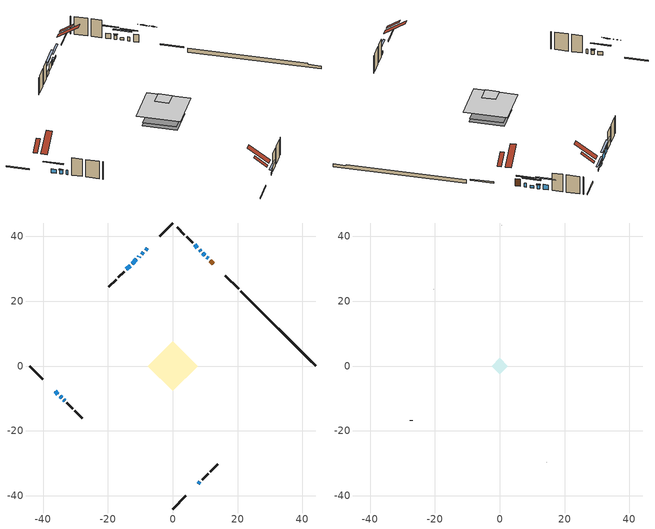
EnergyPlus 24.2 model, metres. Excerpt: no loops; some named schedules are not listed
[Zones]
conditioned space
 floor adiabatic (Floor2 construction): -5.78,0 0,5.78 5.78,0 0,-5.78 z1.07
 floor adiabatic (AdiabaticFloorConstruction): -7.66,0 0,7.66 7.66,0 0,-7.66 z3.51
 floor foundation (Slab1 construction): -5.79,0.34 -0.34,5.79 5.79,-0.34 0.34,-5.79 z0
 wall outside (RimJoist1 construction): 0,-44.17 4.07,-40.1 / -44.17,0 -40.1,-4.07 / 0,44.17 -4.07,40.1 / 20.36,23.8 16.29,27.88 z1.07:1.37
 wall outside (AdiabaticWallConstruction 1): 12.53,31.64 11.61,32.55 z1.07:3.1
 wall outside (AdiabaticWallConstruction): 10.96,33.21 10.56,33.61 / 8.68,35.49 8.28,35.89 / -34.81,-9.35 -34.35,-9.82 z1.07:2.14; 7.83,-36.33 8.41,-35.76 / 9.91,34.26 9.33,34.84 z1.07:1.73; -36.33,-7.83 -35.47,-8.7 z1.07:2.09; -7.83,36.33 -8.41,35.76 / -9.07,35.1 -9.64,34.52 z1.07:1.58; -10.3,33.87 -10.58,33.59 / -33.69,-10.48 -33.41,-10.76 z1.07:2.29; 7.62,36.54 6.76,37.41 z1.07:2.44; -11.23,32.94 -12.53,31.64 z1.07:2.77; -13.18,30.99 -14.33,29.84 z1.07:2.24
 wall outside (Wall1 construction): 9.07,-35.1 10.89,-33.28 / -32.76,-11.41 -30.94,-13.23 / -14.99,29.18 -16.81,27.36 / 6.1,38.06 4.28,39.88 z1.07:5.95
 wall outside (Wall2 construction): 11.54,-32.62 13.83,-30.34 / -30.28,-13.89 -28,-16.17 / -17.47,26.7 -19.75,24.42 / 3.63,40.54 1.34,42.82 z1.07:5.95
 wall foundation (FoundationWall1 construction): 21.02,23.15,0 21.02,23.15,1.07 41.85,2.31,1.07 41.85,2.31,0.78 44.17,0,0.78 44.17,0,0
 window (WindowConstruction): 10.96,33.21 10.56,33.6 z1.07:2.14
 window (WindowConstruction 7): 7.84,-36.33 8.41,-35.76 z1.07:1.73
 window (WindowConstruction 8): -36.33,-7.84 -35.47,-8.7 z1.07:2.08
 window (WindowConstruction 11): -7.84,36.33 -8.41,35.76 z1.07:1.58
 window (WindowConstruction 12): 9.91,34.26 9.33,34.84 z1.07:1.73
 window (WindowConstruction 1): 8.67,35.49 8.28,35.89 z1.07:2.14
 window (WindowConstruction 2): -9.07,35.1 -9.64,34.52 z1.07:1.58
 window (WindowConstruction 3): -34.81,-9.35 -34.35,-9.82 z1.07:2.14
 window (WindowConstruction 9): -10.3,33.87 -10.58,33.59 z1.07:2.29
 window (WindowConstruction 10): -33.69,-10.48 -33.41,-10.75 z1.07:2.29
 window (WindowConstruction 4): 7.62,36.54 6.76,37.41 z1.07:2.44
 window (WindowConstruction 5): -11.23,32.94 -12.53,31.64 z1.07:2.77
 window (WindowConstruction 6): -13.18,30.99 -14.33,29.84 z1.07:2.24
 door (Door): 12.53,31.64 11.62,32.55 z1.07:3.1
 ceiling adiabatic (AdiabaticFloorConstruction): 0,-7.66 7.66,0 0,7.66 -7.66,0 z3.51
 roof outside (Roof2 construction): 7.18,-36.99,5.95 3.5,-33.31,9.42 2.39,-34.42,9.42 6.07,-38.1,5.95; -36.99,-7.18,5.95 -33.31,-3.5,9.42 -34.42,-2.39,9.42 -38.1,-6.07,5.95; -7.18,36.99,5.95 -3.5,33.31,9.42 -2.39,34.42,9.42 -6.07,38.1,5.95; 13.18,30.98,5.95 9.51,27.3,9.42 10.61,26.2,9.42 14.29,29.88,5.95
attic - vented
 floor to conditioned space (Floor1 construction Reversed): -2.5,0 0,2.5 2.5,0 0,-2.5 z5.95
 wall outside (Wall3 construction): 14.48,-29.68 14.51,-29.65 / -27.34,-16.83 -27.31,-16.86 / -20.41,23.76 -20.44,23.73 / 0.69,43.48 0.66,43.51 z1.07:5.95
 roof outside (Roof1 construction): 5.42,-38.75,5.95 3.13,-36.47,8.1 2.45,-37.15,8.1 4.73,-39.44,5.95; -38.75,-5.42,5.95 -36.47,-3.13,8.1 -37.15,-2.45,8.1 -39.44,-4.73,5.95; -5.42,38.75,5.95 -3.13,36.47,8.1 -2.45,37.15,8.1 -4.73,39.44,5.95; 14.95,29.22,5.95 12.66,26.94,8.1 13.35,26.25,8.1 15.63,28.53,5.95
shading: 9.21,34.96 12.31,31.86 12.6,32.15 9.5,35.25 z4.05; 9.76,-34.41 6.48,-37.68 6.78,-37.98 10.05,-34.7 z3.64; -34.12,-10.05 -37.68,-6.48 -37.98,-6.78 -34.41,-10.34 z4; -9.76,34.41 -6.48,37.68 -6.78,37.98 -10.05,34.7 z3.49; 7.98,36.19 11.26,32.91 11.55,33.2 8.27,36.48 z3.64; 8.14,36.03 8.82,35.35 9.11,35.64 8.43,36.32 z2.34; -9.79,34.38 -8.93,35.24 -9.22,35.53 -10.08,34.67 z1.78; -34.2,-9.96 -34.96,-9.21 -35.25,-9.5 -34.5,-10.26 z2.34; 5.41,38.76 8.97,35.19 9.27,35.48 5.7,39.05 z4.35; -13.88,30.29 -9.88,34.29 -10.17,34.58 -14.17,30.58 z4.68; -15.68,28.49 -11.83,32.34 -12.12,32.63 -15.97,28.78 z4.15
[Building]
Building 1: Terrain=Suburbs
[Site:Location]
Quebec Intl AP_QC: Latitude {deg}=46.8; Longitude {deg}=-71.38; Time Zone {hr}=-5; Elevation {m}=74; Keep Site Location Information=Yes
[Site:GroundTemperature:Shallow]
0.0108218, -2.24938, -2.43038, -1.3578, 2.94801, 7.23376, 10.9493, 13.303, 13.5029, 11.5886, 7.96783, 3.81355
[Site:WaterMainsTemperature]
Calculation Method=Schedule; Temperature Schedule=mains temperature schedule
[Material] Roughness=Rough; Thermal Absorptance=0.9
Name | Thickness {m} | Conductivity {W/m-K} | Density {kg/m3} | Specific Heat {J/kg-K} | Solar Absorptance | Visible Absorptance
asphalt or fiberglass shingles | 0.00635 | 0.162714 | 1121.4 | 1465.45 | 0.4 | 0.4
ceiling loosefill ins | 0.0846667 | 0.0480833 | 16.02 | 1046.75 | 0.7 | 0.7
ceiling stud and cavity | 0.1397 | 0.0914023 | 65.682 | 1177.47 | 0.7 | 0.7
concrete 4.0 in. | 0.1016 | 1.803125 | 2242.8 | 837.4 | 0.7 | 0.7
concrete 8.0 in. | 0.2032 | 1.803125 | 2242.8 | 837.4 | 0.7 | 0.7
door material | 0.04445 | 0.053851 | 512.64 | 1214.23 | 0.7 | 0.7
exterior vertical ins | 0.111146 | 0.029427 | 32.04 | 1214.23 | 0.7 | 0.7
floor covering | 0.0127 | 0.0433444 | 54.468 | 1339.84 | 0.6 | 0.6
floor rigid ins; roof rigid ins | 0.051816 | 0.029427 | 32.04 | 1214.23 | 0.7 | 0.7
floor rigid ins 1; wall rigid ins | 0.512978 | 0.029427 | 32.04 | 1214.23 | 0.7 | 0.7
floor stud and cavity | 0.1397 | 0.529281 | 92.3553 | 1139.71 | 0.7 | 0.7
floor stud and cavity 1 | 0.1397 | 1.75129 | 37.0049 | 1207.88 | 0.7 | 0.7
furniture material conditioned space 1 | 0.1524 | 0.115458 | 640.8 | 1214.23 | 0.6 | 0.6
gypsum board | 0.0127 | 0.160291 | 801 | 837.4 | 0.6 | 0.6
gypsum board 1 | 0.0127 | 0.160291 | 801 | 837.4 | 0.7 | 0.7
osb sheathing 0.5 in. | 0.0127 | 0.115458 | 512.64 | 1214.23 | 0.7 | 0.7
osb sheathing 0.75 in. | 0.01905 | 0.115458 | 512.64 | 1214.23 | 0.7 | 0.7
osb sheathing 2.0 in. | 0.0508 | 0.115458 | 512.64 | 1214.23 | 0.7 | 0.7
rim joist stud and cavity | 0.0508 | 0.028296 | 125.044 | 1163.47 | 0.6 | 0.6
roof stud and cavity | 0.2032 | 2.67553 | 78.34581 | 1123.46 | 0.7 | 0.7
slab rigid ins | 0.0179273 | 0.029427 | 32.04 | 1214.23 | 0.7 | 0.7
wall stud and cavity | 0.1397 | 0.0834262 | 139.0536 | 1170.24 | 0.7 | 0.7
wall stud and cavity 1 | 0.1397 | 0.0815399 | 139.0536 | 1170.24 | 0.7 | 0.7
wall stud and cavity 2 | 0.0889 | 6.9971 | 50.32683 | 1063.81 | 0.6 | 0.6
wall stud and cavity 3 | 0.0889 | 0.380278 | 52.3479 | 1209.89 | 0.7 | 0.7
wall stud and cavity 4 | 0.0889 | 0.391764 | 83.0341 | 1211.67 | 0.7 | 0.7
wood siding | 0.0254 | 0.102417 | 544.68 | 1172.36 | 0.4 | 0.4
wood siding 1 | 0.00254 | 0.102417 | 544.68 | 1172.36 | 0.4 | 0.4
wood siding 2; wood siding 3; wood siding 4 | 0.0254 | 0.102417 | 544.68 | 1172.36 | 0.7 | 0.7
[WindowMaterial:SimpleGlazingSystem]
Name | U-Factor {W/m2-K} | Solar Heat Gain Coefficient
WindowMaterial | 2.99912 | 0.51
WindowMaterial 1 | 2.76008 | 0.47
WindowMaterial 2 | 2.77314 | 0.53
WindowMaterial 3 | 2.92871 | 0.61
WindowMaterial 4 | 2.79414 | 0.65
WindowMaterial 5 | 2.78847 | 0.62
WindowMaterial 6 | 2.76746 | 0.5
WindowMaterial 7 | 2.78279 | 0.59
WindowMaterial 8 | 2.992306 | 0.59
WindowMaterial 9 | 2.99458 | 0.51
[Construction]
AdiabaticFloorConstruction: floor stud and cavity 1, floor rigid ins 1, osb sheathing 0.75 in., floor covering
AdiabaticWallConstruction: wood siding 3, wall rigid ins, wall stud and cavity 3, gypsum board
AdiabaticWallConstruction 1: wood siding 4, wall rigid ins, wall stud and cavity 3, gypsum board
Door: door material
Floor1 construction Reversed: gypsum board, ceiling stud and cavity, ceiling loosefill ins
Floor2 construction: floor stud and cavity, floor rigid ins, osb sheathing 0.75 in., floor covering
FoundationWall1 construction: concrete 8.0 in., gypsum board 1
furniture construction conditioned space 1: furniture material conditioned space 1
PartitionWallConstruction: gypsum board, wall stud and cavity 4, gypsum board
RimJoist1 construction: wood siding 2, osb sheathing 2.0 in., rim joist stud and cavity
Roof1 construction: asphalt or fiberglass shingles
Roof2 construction: asphalt or fiberglass shingles, roof rigid ins, osb sheathing 0.75 in., roof stud and cavity, gypsum board
Slab1 construction: slab rigid ins, concrete 4.0 in.
Wall1 construction: wood siding, osb sheathing 0.5 in., wall stud and cavity, gypsum board
Wall2 construction: wood siding, osb sheathing 0.5 in., wall stud and cavity 1, gypsum board
Wall3 construction: wood siding 1, wall stud and cavity 2
WindowConstruction; WindowConstruction 1: WindowMaterial
WindowConstruction 10; WindowConstruction 9: WindowMaterial 8
WindowConstruction 11; WindowConstruction 2: WindowMaterial 1
WindowConstruction 12: WindowMaterial 9
WindowConstruction 3: WindowMaterial 2
WindowConstruction 4: WindowMaterial 3
WindowConstruction 5: WindowMaterial 4
WindowConstruction 6: WindowMaterial 5
WindowConstruction 7: WindowMaterial 6
WindowConstruction 8: WindowMaterial 7
[Zone] Multiplier=1; Part of Total Floor Area=Yes
Name | Volume {m3}
attic - vented | 4.10538
conditioned space | 340
[Space]
Name | Zone | Volume {m3}
attic - vented 1 | attic - vented | 4.10538
conditioned space 1 | conditioned space | 340
[ZoneInfiltration:EffectiveLeakageArea]
infil attic - vented 1: Zone or Space=attic - vented 1; Schedule=Always On Discrete; Effective Air Leakage Area {cm2}=463.015; Stack Coefficient=0.00048887; Wind Coefficient=1.49388e-05
[ZoneMixing]
whole house fan mix: Zone or Space=attic - vented; Schedule=Always On Continuous; Design Flow Rate Calculation Method=Flow/Zone; Design Flow Rate {m3/s}=0; Source Zone or Space=conditioned space
[SurfaceProperty:ExposedFoundationPerimeter]
Slab1: Exposed Perimeter Calculation Method=TotalExposedPerimeter; Total Exposed Perimeter {m}=32.736
[InternalMass] Zone or ZoneList=conditioned space; Space or SpaceList=conditioned space 1
Name | Construction | Surface Area {m2}
furniture mass conditioned space 1 | furniture construction conditioned space 1 | 100.38
partition wall mass | PartitionWallConstruction | 184.2
[Lights]
interior lighting: Zone or ZoneList or Space or SpaceList=conditioned space 1; Schedule=interior lighting schedule; Design Level Calculation Method=LightingLevel; Lighting Level {W}=343.2; Return Air Fraction=0; Fraction Radiant=0.6; Fraction Visible=0.2; Fraction Replaceable=1
[People]
occupants: Zone or ZoneList or Space or SpaceList=conditioned space 1; Number of People Schedule=occupants schedule; Number of People Calculation Method=People; Number of People=3; Fraction Radiant=0.314171; Sensible Heat Fraction=0.56303; Activity Level Schedule=occupants activity schedule; Carbon Dioxide Generation Rate {m3/s-W}=0; Enable ASHRAE 55 Comfort Warnings=No; Mean Radiant Temperature Calculation Type=EnclosureAveraged
[ElectricEquipment] Zone or ZoneList or Space or SpaceList=conditioned space 1; Design Level Calculation Method=EquipmentLevel
Name | Schedule | Design Level {W} | Fraction Latent | Fraction Radiant | Fraction Lost
clothes dryer | clothes dryer schedule | 140.772 | 0.015 | 0.081 | 0.85
clothes washer | clothes washer schedule | 32.1985 | 0.03 | 0.162 | 0.7
cooking range | cooking range schedule | 215.147 | 0.08 | 0.432 | 0.2
dishwasher | dishwasher schedule | 66.8632 | 0.3 | 0.18 | 0.4
fridge | fridge schedule | 72.9452 | 0 | 0.6 | 0
mech vent bath fan 0 | mech vent bath fan 0 schedule | 50.2 | 0 | 0 | 1
mech vent house fan | mech vent house fan schedule | 0 | 0 | 0 | 1
mech vent house fan cfis | mech vent house fan cfis schedule | 0 | 0 | 0 | 0
mech vent range fan 0 | mech vent range fan 0 schedule | 57 | 0 | 0 | 1
misc plug loads | misc plug loads schedule | 494.7 | 0.045 | 0.513 | 0.1
whole house fan | Always On Discrete | 0 | 0 | 0 | 1
[OtherEquipment] Zone or ZoneList or Space or SpaceList=conditioned space 1; Design Level Calculation Method=EquipmentLevel
Name | Fuel Type | Schedule | Design Level {W} | Fraction Latent | Fraction Radiant | Fraction Lost
clothes dryer 1 | Electricity | clothes dryer schedule | 0 | 0.015 | 0.081 | 0.85
cooking range 1 | Electricity | cooking range schedule | 0 | 0.08 | 0.432 | 0.2
general water use latent | None | general water use schedule | 62.594 | 1 | 0 | 0
general water use sensible | None | general water use schedule | -61.6891 | 0 | 0.6 | 0
mech vent house fan latent load | None | Always On Discrete | 0 | 1 | 0 | 0
mech vent house fan sensible load | None | Always On Discrete | 0 | 0 | 0 | 0
water heater energy adjustment1 | Electricity | Always On Discrete | 0.01 | 0 | 0 | 1
[ZoneInfiltration:DesignFlowRate] Zone or ZoneList or Space or SpaceList=conditioned space 1; Schedule=Always On Discrete; Design Flow Rate Calculation Method=Flow/Zone; Design Flow Rate {m3/s}=0
infil flow; natural vent flow; whole house fan flow
[ZoneControl:Thermostat]
conditioned space Thermostat: Zone or ZoneList=conditioned space; Control Type Schedule=conditioned space Thermostat Schedule; Control 1=conditioned space temperature setpoint; Temperature Difference Between Cutout And Setpoint {deltaC}=0
[ThermostatSetpoint:DualSetpoint]
conditioned space temperature setpoint: Heating Setpoint Temperature Schedule=heating setpoint; Cooling Setpoint Temperature Schedule=cooling setpoint
[Zone equipment]
conditioned space: electric baseboard
[Foundation:Kiva]
Foundation Kiva 1: Initial Indoor Air Temperature {C}=18; Wall Height Above Grade {m}=1.07; Wall Depth Below Slab {m}=0.2032; Custom Block Material Name 1=exterior vertical ins; Custom Block Depth 1 {m}=1.07; Custom Block X Position 1 {m}=0.2159; Custom Block Z Position 1 {m}=0
[Foundation:Kiva:Settings]
Soil Conductivity {W/m-K}=0.849921; Soil Density {kg/m3}=1842.3; Soil Specific Heat {J/kg-K}=418.7; Ground Solar Absorptivity=0.9; Ground Thermal Absorptivity=0.9; Ground Surface Roughness {m}=0.03; Far-Field Width {m}=40; Deep-Ground Boundary Condition=ZeroFlux; Deep-Ground Depth {m}=40; Minimum Cell Dimension {m}=0.2; Maximum Cell Growth Coefficient=3; Simulation Timestep=Timestep
[Exterior:Lights]
exterior lighting: Schedule=exterior lighting schedule; Design Level {W}=75.6
[EnergyManagementSystem:Sensor] Output:Variable or Output:Meter Index Key=conditioned space
Name | Output:Variable or Output:Meter
conditioned_space_clg_unmet_s | Zone Cooling Setpoint Not Met Time
conditioned_space_htg_unmet_s | Zone Heating Setpoint Not Met Time
fridge_tin_s; tin_s; tin_s_1 | Zone Mean Air Temperature
tout_s | Zone Outdoor Air Drybulb Temperature
win_s | Zone Air Humidity Ratio
[Schedule:Constant]
Name | Hourly Value
Always On Continuous; mech vent house fan schedule; mech vent house fan cfis schedule; Always On Discrete | 1
occupants activity schedule | 117.228
fridge schedule | 0
[Schedule:Week:Daily]
interior lighting schedule Week Rule - Jan1-Jan27: interior lighting schedule day, interior lighting schedule day, interior lighting schedule day, interior lighting schedule day, interior lighting schedule day, interior lighting schedule day, interior lighting schedule day, interior lighting schedule default day, interior lighting schedule default day, interior lighting schedule default day, interior lighting schedule default day, interior lighting schedule default day
interior lighting schedule Week Rule - Jan28-Feb3: interior lighting schedule day, interior lighting schedule day, interior lighting schedule day, interior lighting schedule day, interior lighting schedule day 1, interior lighting schedule day 1, interior lighting schedule day 1, interior lighting schedule default day, interior lighting schedule default day, interior lighting schedule default day, interior lighting schedule default day, interior lighting schedule default day
interior lighting schedule Week Rule - Feb4-Feb24: interior lighting schedule day 1, interior lighting schedule day 1, interior lighting schedule day 1, interior lighting schedule day 1, interior lighting schedule day 1, interior lighting schedule day 1, interior lighting schedule day 1, interior lighting schedule default day, interior lighting schedule default day, interior lighting schedule default day, interior lighting schedule default day, interior lighting schedule default day
interior lighting schedule Week Rule - Feb25-Mar3: interior lighting schedule day 1, interior lighting schedule day 1, interior lighting schedule day 1, interior lighting schedule day 1, interior lighting schedule day 2, interior lighting schedule day 2, interior lighting schedule day 2, interior lighting schedule default day, interior lighting schedule default day, interior lighting schedule default day, interior lighting schedule default day, interior lighting schedule default day
interior lighting schedule Week Rule - Mar4-Mar31: interior lighting schedule day 2, interior lighting schedule day 2, interior lighting schedule day 2, interior lighting schedule day 2, interior lighting schedule day 2, interior lighting schedule day 2, interior lighting schedule day 2, interior lighting schedule default day, interior lighting schedule default day, interior lighting schedule default day, interior lighting schedule default day, interior lighting schedule default day
interior lighting schedule Week Rule - Apr1-Apr28: interior lighting schedule day 3, interior lighting schedule day 3, interior lighting schedule day 3, interior lighting schedule day 3, interior lighting schedule day 3, interior lighting schedule day 3, interior lighting schedule day 3, interior lighting schedule default day, interior lighting schedule default day, interior lighting schedule default day, interior lighting schedule default day, interior lighting schedule default day
interior lighting schedule Week Rule - Apr29-May5: interior lighting schedule day 3, interior lighting schedule day 3, interior lighting schedule day 4, interior lighting schedule day 4, interior lighting schedule day 4, interior lighting schedule day 4, interior lighting schedule day 4, interior lighting schedule default day, interior lighting schedule default day, interior lighting schedule default day, interior lighting schedule default day, interior lighting schedule default day
interior lighting schedule Week Rule - May6-May26: interior lighting schedule day 4, interior lighting schedule day 4, interior lighting schedule day 4, interior lighting schedule day 4, interior lighting schedule day 4, interior lighting schedule day 4, interior lighting schedule day 4, interior lighting schedule default day, interior lighting schedule default day, interior lighting schedule default day, interior lighting schedule default day, interior lighting schedule default day
interior lighting schedule Week Rule - May27-Jun2: interior lighting schedule day 4, interior lighting schedule day 4, interior lighting schedule day 4, interior lighting schedule day 4, interior lighting schedule day 4, interior lighting schedule day 5, interior lighting schedule day 5, interior lighting schedule default day, interior lighting schedule default day, interior lighting schedule default day, interior lighting schedule default day, interior lighting schedule default day
interior lighting schedule Week Rule - Jun3-Jun30: interior lighting schedule day 5, interior lighting schedule day 5, interior lighting schedule day 5, interior lighting schedule day 5, interior lighting schedule day 5, interior lighting schedule day 5, interior lighting schedule day 5, interior lighting schedule default day, interior lighting schedule default day, interior lighting schedule default day, interior lighting schedule default day, interior lighting schedule default day
interior lighting schedule Week Rule - Jul1-Jul28: interior lighting schedule day 6, interior lighting schedule day 6, interior lighting schedule day 6, interior lighting schedule day 6, interior lighting schedule day 6, interior lighting schedule day 6, interior lighting schedule day 6, interior lighting schedule default day, interior lighting schedule default day, interior lighting schedule default day, interior lighting schedule default day, interior lighting schedule default day
interior lighting schedule Week Rule - Jul29-Aug4: interior lighting schedule day 6, interior lighting schedule day 6, interior lighting schedule day 6, interior lighting schedule day 7, interior lighting schedule day 7, interior lighting schedule day 7, interior lighting schedule day 7, interior lighting schedule default day, interior lighting schedule default day, interior lighting schedule default day, interior lighting schedule default day, interior lighting schedule default day
interior lighting schedule Week Rule - Aug5-Aug25: interior lighting schedule day 7, interior lighting schedule day 7, interior lighting schedule day 7, interior lighting schedule day 7, interior lighting schedule day 7, interior lighting schedule day 7, interior lighting schedule day 7, interior lighting schedule default day, interior lighting schedule default day, interior lighting schedule default day, interior lighting schedule default day, interior lighting schedule default day
interior lighting schedule Week Rule - Aug26-Sep1: interior lighting schedule day 7, interior lighting schedule day 7, interior lighting schedule day 7, interior lighting schedule day 7, interior lighting schedule day 7, interior lighting schedule day 7, interior lighting schedule day 8, interior lighting schedule default day, interior lighting schedule default day, interior lighting schedule default day, interior lighting schedule default day, interior lighting schedule default day
interior lighting schedule Week Rule - Sep2-Sep29: interior lighting schedule day 8, interior lighting schedule day 8, interior lighting schedule day 8, interior lighting schedule day 8, interior lighting schedule day 8, interior lighting schedule day 8, interior lighting schedule day 8, interior lighting schedule default day, interior lighting schedule default day, interior lighting schedule default day, interior lighting schedule default day, interior lighting schedule default day
interior lighting schedule Week Rule - Sep30-Oct6: interior lighting schedule day 8, interior lighting schedule day 9, interior lighting schedule day 9, interior lighting schedule day 9, interior lighting schedule day 9, interior lighting schedule day 9, interior lighting schedule day 9, interior lighting schedule default day, interior lighting schedule default day, interior lighting schedule default day, interior lighting schedule default day, interior lighting schedule default day
interior lighting schedule Week Rule - Oct7-Oct27: interior lighting schedule day 9, interior lighting schedule day 9, interior lighting schedule day 9, interior lighting schedule day 9, interior lighting schedule day 9, interior lighting schedule day 9, interior lighting schedule day 9, interior lighting schedule default day, interior lighting schedule default day, interior lighting schedule default day, interior lighting schedule default day, interior lighting schedule default day
interior lighting schedule Week Rule - Oct28-Nov3: interior lighting schedule day 9, interior lighting schedule day 9, interior lighting schedule day 9, interior lighting schedule day 9, interior lighting schedule day 10, interior lighting schedule day 10, interior lighting schedule day 10, interior lighting schedule default day, interior lighting schedule default day, interior lighting schedule default day, interior lighting schedule default day, interior lighting schedule default day
interior lighting schedule Week Rule - Nov4-Nov24: interior lighting schedule day 10, interior lighting schedule day 10, interior lighting schedule day 10, interior lighting schedule day 10, interior lighting schedule day 10, interior lighting schedule day 10, interior lighting schedule day 10, interior lighting schedule default day, interior lighting schedule default day, interior lighting schedule default day, interior lighting schedule default day, interior lighting schedule default day
interior lighting schedule Week Rule - Nov25-Dec1: interior lighting schedule day 10, interior lighting schedule day 10, interior lighting schedule day 10, interior lighting schedule day 10, interior lighting schedule day 10, interior lighting schedule day 10, interior lighting schedule day 11, interior lighting schedule default day, interior lighting schedule default day, interior lighting schedule default day, interior lighting schedule default day, interior lighting schedule default day
interior lighting schedule Week Rule - Dec2-Dec31: interior lighting schedule day 11, interior lighting schedule day 11, interior lighting schedule day 11, interior lighting schedule day 11, interior lighting schedule day 11, interior lighting schedule day 11, interior lighting schedule day 11, interior lighting schedule default day, interior lighting schedule default day, interior lighting schedule default day, interior lighting schedule default day, interior lighting schedule default day
occupants schedule Week Rule - Jan1-Dec31: occupants schedule day, occupants schedule day, occupants schedule day, occupants schedule day, occupants schedule day, occupants schedule day, occupants schedule day, occupants schedule default day, occupants schedule default day, occupants schedule default day, occupants schedule default day, occupants schedule default day
clothes dryer schedule Week Rule - Jan1-Dec31: clothes dryer schedule day, clothes dryer schedule day, clothes dryer schedule day, clothes dryer schedule day, clothes dryer schedule day, clothes dryer schedule day, clothes dryer schedule day, clothes dryer schedule default day, clothes dryer schedule default day, clothes dryer schedule default day, clothes dryer schedule default day, clothes dryer schedule default day
clothes washer schedule Week Rule - Jan1-Dec31: clothes washer schedule day, clothes washer schedule day, clothes washer schedule day, clothes washer schedule day, clothes washer schedule day, clothes washer schedule day, clothes washer schedule day, clothes washer schedule default day, clothes washer schedule default day, clothes washer schedule default day, clothes washer schedule default day, clothes washer schedule default day
cooking range schedule Week Rule - Jan1-Dec31: cooking range schedule day, cooking range schedule day, cooking range schedule day, cooking range schedule day, cooking range schedule day, cooking range schedule day, cooking range schedule day, cooking range schedule default day, cooking range schedule default day, cooking range schedule default day, cooking range schedule default day, cooking range schedule default day
dishwasher schedule Week Rule - Jan1-Dec31: dishwasher schedule day, dishwasher schedule day, dishwasher schedule day, dishwasher schedule day, dishwasher schedule day, dishwasher schedule day, dishwasher schedule day, dishwasher schedule default day, dishwasher schedule default day, dishwasher schedule default day, dishwasher schedule default day, dishwasher schedule default day
mech vent bath fan 0 schedule Week Rule - Jan1-Dec31: mech vent bath fan 0 schedule day, mech vent bath fan 0 schedule day, mech vent bath fan 0 schedule day, mech vent bath fan 0 schedule day, mech vent bath fan 0 schedule day, mech vent bath fan 0 schedule day, mech vent bath fan 0 schedule day, mech vent bath fan 0 schedule default day, mech vent bath fan 0 schedule default day, mech vent bath fan 0 schedule default day, mech vent bath fan 0 schedule default day, mech vent bath fan 0 schedule default day
mech vent range fan 0 schedule Week Rule - Jan1-Dec31: mech vent range fan 0 schedule day, mech vent range fan 0 schedule day, mech vent range fan 0 schedule day, mech vent range fan 0 schedule day, mech vent range fan 0 schedule day, mech vent range fan 0 schedule day, mech vent range fan 0 schedule day, mech vent range fan 0 schedule default day, mech vent range fan 0 schedule default day, mech vent range fan 0 schedule default day, mech vent range fan 0 schedule default day, mech vent range fan 0 schedule default day
misc plug loads schedule Week Rule - Jan1-Dec31: misc plug loads schedule day, misc plug loads schedule day, misc plug loads schedule day, misc plug loads schedule day, misc plug loads schedule day, misc plug loads schedule day, misc plug loads schedule day, misc plug loads schedule default day, misc plug loads schedule default day, misc plug loads schedule default day, misc plug loads schedule default day, misc plug loads schedule default day
general water use schedule Week Rule - Jan1-Dec31: general water use schedule day, general water use schedule day, general water use schedule day, general water use schedule day, general water use schedule day, general water use schedule day, general water use schedule day, general water use schedule default day, general water use schedule default day, general water use schedule default day, general water use schedule default day, general water use schedule default day
exterior lighting schedule Week Rule - Jan1-Jan27: exterior lighting schedule day, exterior lighting schedule day, exterior lighting schedule day, exterior lighting schedule day, exterior lighting schedule day, exterior lighting schedule day, exterior lighting schedule day, exterior lighting schedule default day, exterior lighting schedule default day, exterior lighting schedule default day, exterior lighting schedule default day, exterior lighting schedule default day
exterior lighting schedule Week Rule - Jan28-Feb3: exterior lighting schedule day, exterior lighting schedule day, exterior lighting schedule day, exterior lighting schedule day, exterior lighting schedule day 1, exterior lighting schedule day 1, exterior lighting schedule day 1, exterior lighting schedule default day, exterior lighting schedule default day, exterior lighting schedule default day, exterior lighting schedule default day, exterior lighting schedule default day
exterior lighting schedule Week Rule - Feb4-Feb24: exterior lighting schedule day 1, exterior lighting schedule day 1, exterior lighting schedule day 1, exterior lighting schedule day 1, exterior lighting schedule day 1, exterior lighting schedule day 1, exterior lighting schedule day 1, exterior lighting schedule default day, exterior lighting schedule default day, exterior lighting schedule default day, exterior lighting schedule default day, exterior lighting schedule default day
exterior lighting schedule Week Rule - Feb25-Mar3: exterior lighting schedule day 1, exterior lighting schedule day 1, exterior lighting schedule day 1, exterior lighting schedule day 1, exterior lighting schedule day 2, exterior lighting schedule day 2, exterior lighting schedule day 2, exterior lighting schedule default day, exterior lighting schedule default day, exterior lighting schedule default day, exterior lighting schedule default day, exterior lighting schedule default day
exterior lighting schedule Week Rule - Mar4-Mar31: exterior lighting schedule day 2, exterior lighting schedule day 2, exterior lighting schedule day 2, exterior lighting schedule day 2, exterior lighting schedule day 2, exterior lighting schedule day 2, exterior lighting schedule day 2, exterior lighting schedule default day, exterior lighting schedule default day, exterior lighting schedule default day, exterior lighting schedule default day, exterior lighting schedule default day
exterior lighting schedule Week Rule - Apr1-Apr28: exterior lighting schedule day 3, exterior lighting schedule day 3, exterior lighting schedule day 3, exterior lighting schedule day 3, exterior lighting schedule day 3, exterior lighting schedule day 3, exterior lighting schedule day 3, exterior lighting schedule default day, exterior lighting schedule default day, exterior lighting schedule default day, exterior lighting schedule default day, exterior lighting schedule default day
exterior lighting schedule Week Rule - Apr29-May5: exterior lighting schedule day 3, exterior lighting schedule day 3, exterior lighting schedule day 4, exterior lighting schedule day 4, exterior lighting schedule day 4, exterior lighting schedule day 4, exterior lighting schedule day 4, exterior lighting schedule default day, exterior lighting schedule default day, exterior lighting schedule default day, exterior lighting schedule default day, exterior lighting schedule default day
exterior lighting schedule Week Rule - May6-May26: exterior lighting schedule day 4, exterior lighting schedule day 4, exterior lighting schedule day 4, exterior lighting schedule day 4, exterior lighting schedule day 4, exterior lighting schedule day 4, exterior lighting schedule day 4, exterior lighting schedule default day, exterior lighting schedule default day, exterior lighting schedule default day, exterior lighting schedule default day, exterior lighting schedule default day
exterior lighting schedule Week Rule - May27-Jun2: exterior lighting schedule day 4, exterior lighting schedule day 4, exterior lighting schedule day 4, exterior lighting schedule day 4, exterior lighting schedule day 4, exterior lighting schedule day 5, exterior lighting schedule day 5, exterior lighting schedule default day, exterior lighting schedule default day, exterior lighting schedule default day, exterior lighting schedule default day, exterior lighting schedule default day
exterior lighting schedule Week Rule - Jun3-Jun30: exterior lighting schedule day 5, exterior lighting schedule day 5, exterior lighting schedule day 5, exterior lighting schedule day 5, exterior lighting schedule day 5, exterior lighting schedule day 5, exterior lighting schedule day 5, exterior lighting schedule default day, exterior lighting schedule default day, exterior lighting schedule default day, exterior lighting schedule default day, exterior lighting schedule default day
exterior lighting schedule Week Rule - Jul1-Jul28: exterior lighting schedule day 6, exterior lighting schedule day 6, exterior lighting schedule day 6, exterior lighting schedule day 6, exterior lighting schedule day 6, exterior lighting schedule day 6, exterior lighting schedule day 6, exterior lighting schedule default day, exterior lighting schedule default day, exterior lighting schedule default day, exterior lighting schedule default day, exterior lighting schedule default day
exterior lighting schedule Week Rule - Jul29-Aug4: exterior lighting schedule day 6, exterior lighting schedule day 6, exterior lighting schedule day 6, exterior lighting schedule day 7, exterior lighting schedule day 7, exterior lighting schedule day 7, exterior lighting schedule day 7, exterior lighting schedule default day, exterior lighting schedule default day, exterior lighting schedule default day, exterior lighting schedule default day, exterior lighting schedule default day
exterior lighting schedule Week Rule - Aug5-Aug25: exterior lighting schedule day 7, exterior lighting schedule day 7, exterior lighting schedule day 7, exterior lighting schedule day 7, exterior lighting schedule day 7, exterior lighting schedule day 7, exterior lighting schedule day 7, exterior lighting schedule default day, exterior lighting schedule default day, exterior lighting schedule default day, exterior lighting schedule default day, exterior lighting schedule default day
exterior lighting schedule Week Rule - Aug26-Sep1: exterior lighting schedule day 7, exterior lighting schedule day 7, exterior lighting schedule day 7, exterior lighting schedule day 7, exterior lighting schedule day 7, exterior lighting schedule day 7, exterior lighting schedule day 8, exterior lighting schedule default day, exterior lighting schedule default day, exterior lighting schedule default day, exterior lighting schedule default day, exterior lighting schedule default day
[Schedule:Year]
interior lighting schedule: interior lighting schedule Week Rule - Jan1-Jan27, 1, 1, 1, 27, interior lighting schedule Week Rule - Jan28-Feb3, 1, 28, 2, 3, interior lighting schedule Week Rule - Feb4-Feb24, 2, 4, 2, 24, interior lighting schedule Week Rule - Feb25-Mar3, 2, 25, 3, 3, interior lighting schedule Week Rule - Mar4-Mar31, 3, 4, 3, 31, interior lighting schedule Week Rule - Apr1-Apr28, 4, 1, 4, 28, interior lighting schedule Week Rule - Apr29-May5, 4, 29, 5, 5, interior lighting schedule Week Rule - May6-May26, 5, 6, 5, 26, interior lighting schedule Week Rule - May27-Jun2, 5, 27, 6, 2, interior lighting schedule Week Rule - Jun3-Jun30, 6, 3, 6, 30, interior lighting schedule Week Rule - Jul1-Jul28, 7, 1, 7, 28, interior lighting schedule Week Rule - Jul29-Aug4, 7, 29, 8, 4, interior lighting schedule Week Rule - Aug5-Aug25, 8, 5, 8, 25, interior lighting schedule Week Rule - Aug26-Sep1, 8, 26, 9, 1, interior lighting schedule Week Rule - Sep2-Sep29, 9, 2, 9, 29, interior lighting schedule Week Rule - Sep30-Oct6, 9, 30, 10, 6, interior lighting schedule Week Rule - Oct7-Oct27, 10, 7, 10, 27, interior lighting schedule Week Rule - Oct28-Nov3, 10, 28, 11, 3, interior lighting schedule Week Rule - Nov4-Nov24, 11, 4, 11, 24, interior lighting schedule Week Rule - Nov25-Dec1, 11, 25, 12, 1, interior lighting schedule Week Rule - Dec2-Dec31, 12, 2, 12, 31
occupants schedule: occupants schedule Week Rule - Jan1-Dec31, 1, 1, 12, 31
clothes dryer schedule: clothes dryer schedule Week Rule - Jan1-Dec31, 1, 1, 12, 31
clothes washer schedule: clothes washer schedule Week Rule - Jan1-Dec31, 1, 1, 12, 31
cooking range schedule: cooking range schedule Week Rule - Jan1-Dec31, 1, 1, 12, 31
dishwasher schedule: dishwasher schedule Week Rule - Jan1-Dec31, 1, 1, 12, 31
mech vent bath fan 0 schedule: mech vent bath fan 0 schedule Week Rule - Jan1-Dec31, 1, 1, 12, 31
mech vent range fan 0 schedule: mech vent range fan 0 schedule Week Rule - Jan1-Dec31, 1, 1, 12, 31
misc plug loads schedule: misc plug loads schedule Week Rule - Jan1-Dec31, 1, 1, 12, 31
general water use schedule: general water use schedule Week Rule - Jan1-Dec31, 1, 1, 12, 31
exterior lighting schedule: exterior lighting schedule Week Rule - Jan1-Jan27, 1, 1, 1, 27, exterior lighting schedule Week Rule - Jan28-Feb3, 1, 28, 2, 3, exterior lighting schedule Week Rule - Feb4-Feb24, 2, 4, 2, 24, exterior lighting schedule Week Rule - Feb25-Mar3, 2, 25, 3, 3, exterior lighting schedule Week Rule - Mar4-Mar31, 3, 4, 3, 31, exterior lighting schedule Week Rule - Apr1-Apr28, 4, 1, 4, 28, exterior lighting schedule Week Rule - Apr29-May5, 4, 29, 5, 5, exterior lighting schedule Week Rule - May6-May26, 5, 6, 5, 26, exterior lighting schedule Week Rule - May27-Jun2, 5, 27, 6, 2, exterior lighting schedule Week Rule - Jun3-Jun30, 6, 3, 6, 30, exterior lighting schedule Week Rule - Jul1-Jul28, 7, 1, 7, 28, exterior lighting schedule Week Rule - Jul29-Aug4, 7, 29, 8, 4, exterior lighting schedule Week Rule - Aug5-Aug25, 8, 5, 8, 25, exterior lighting schedule Week Rule - Aug26-Sep1, 8, 26, 9, 1, exterior lighting schedule Week Rule - Sep2-Sep29, 9, 2, 9, 29, exterior lighting schedule Week Rule - Sep30-Oct6, 9, 30, 10, 6, exterior lighting schedule Week Rule - Oct7-Oct27, 10, 7, 10, 27, exterior lighting schedule Week Rule - Oct28-Nov3, 10, 28, 11, 3, exterior lighting schedule Week Rule - Nov4-Nov24, 11, 4, 11, 24, exterior lighting schedule Week Rule - Nov25-Dec1, 11, 25, 12, 1, exterior lighting schedule Week Rule - Dec2-Dec31, 12, 2, 12, 31
[Schedule:Compact]
conditioned space Thermostat Schedule: Through: 12/31, For: AllDays, Until: 24:00, 4
mains temperature schedule: Through: 01/01, For: AllDays, Until: 24:00, 5.175, Through: 01/02, For: AllDays, Until: 24:00, 5.10167, Through: 01/03, For: AllDays, Until: 24:00, 5.02889, Through: 01/04, For: AllDays, Until: 24:00, 4.95778, Through: 01/05, For: AllDays, Until: 24:00, 4.88778, Through: 01/06, For: AllDays, Until: 24:00, 4.81833, Through: 01/07, For: AllDays, Until: 24:00, 4.75056, Through: 01/08, For: AllDays, Until: 24:00, 4.68389, Through: 01/09, For: AllDays, Until: 24:00, 4.61833, Through: 01/10, For: AllDays, Until: 24:00, 4.55389, Through: 01/11, For: AllDays, Until: 24:00, 4.49056, Through: 01/12, For: AllDays, Until: 24:00, 4.42889, Through: 01/13, For: AllDays, Until: 24:00, 4.36778, Through: 01/14, For: AllDays, Until: 24:00, 4.30889, Through: 01/15, For: AllDays, Until: 24:00, 4.25056, Through: 01/16, For: AllDays, Until: 24:00, 4.19389, Through: 01/17, For: AllDays, Until: 24:00, 4.13833, Through: 01/18, For: AllDays, Until: 24:00, 4.08444, Through: 01/19, For: AllDays, Until: 24:00, 4.03167, Through: 01/20, For: AllDays, Until: 24:00, 3.98056, Through: 01/21, For: AllDays, Until: 24:00, 3.93056, Through: 01/22, For: AllDays, Until: 24:00, 3.88222, Through: 01/23, For: AllDays, Until: 24:00, 3.835, Through: 01/24, For: AllDays, Until: 24:00, 3.78944, Through: 01/25, For: AllDays, Until: 24:00, 3.74556, Through: 01/26, For: AllDays, Until: 24:00, 3.70278, Through: 01/27, For: AllDays, Until: 24:00, 3.66167, Through: 01/28, For: AllDays, Until: 24:00, 3.62167, Through: 01/29, For: AllDays, Until: 24:00, 3.58389, Through: 01/30, For: AllDays, Until: 24:00, 3.54722, Through: 01/31, For: AllDays, Until: 24:00, 3.51167, Through: 02/01, For: AllDays, Until: 24:00, 3.47833, Through: 02/02, For: AllDays, Until: 24:00, 3.44611, Through: 02/03, For: AllDays, Until: 24:00, 3.41556, Through: 02/04, For: AllDays, Until: 24:00, 3.38667, Through: 02/05, For: AllDays, Until: 24:00, 3.35944, Through: 02/06, For: AllDays, Until: 24:00, 3.33389, Through: 02/07, For: AllDays, Until: 24:00, 3.30944, Through: 02/08, For: AllDays, Until: 24:00, 3.28667, Through: 02/09, For: AllDays, Until: 24:00, 3.26611, Through: 02/10, For: AllDays, Until: 24:00, 3.24667, Through: 02/11, For: AllDays, Until: 24:00, 3.22889, Through: 02/12, For: AllDays, Until: 24:00, 3.21278, Through: 02/13, For: AllDays, Until: 24:00, 3.19833, Through: 02/14, For: AllDays, Until: 24:00, 3.18556, Through: 02/15, For: AllDays, Until: 24:00, 3.17389, Through: 02/16, For: AllDays, Until: 24:00, 3.16444, Through: 02/17, For: AllDays, Until: 24:00, 3.15667, Through: 02/18, For: AllDays, Until: 24:00, 3.15056, Through: 02/19, For: AllDays, Until: 24:00, 3.14556, Through: 02/20, For: AllDays, Until: 24:00, 3.14278, Through: 02/21, For: AllDays, Until: 24:00, 3.14111, Through: 02/22, For: AllDays, Until: 24:00, 3.14167, Through: 02/23, For: AllDays, Until: 24:00, 3.14333, Through: 02/24, For: AllDays, Until: 24:00, 3.14722, Through: 02/25, For: AllDays, Until: 24:00, 3.15222, Through: 02/26, For: AllDays, Until: 24:00, 3.15944, Through: 02/27, For: AllDays, Until: 24:00, 3.16778, Through: 02/28, For: AllDays, Until: 24:00, 3.17778, Through: 03/01, For: AllDays, Until: 24:00, 3.18944, Through: 03/02, For: AllDays, Until: 24:00, 3.20333, Through: 03/03, For: AllDays, Until: 24:00, 3.21833, Through: 03/04, For: AllDays, Until: 24:00, 3.235, Through: 03/05, For: AllDays, Until: 24:00, 3.25333, Through: 03/06, For: AllDays, Until: 24:00, 3.27333, Through: 03/07, For: AllDays, Until: 24:00, 3.29444, Through: 03/08, For: AllDays, Until: 24:00, 3.31778, Through: 03/09, For: AllDays, Until: 24:00, 3.34222, Through: 03/10, For: AllDays, Until: 24:00, 3.36889, Through: 03/11, For: AllDays, Until: 24:00, 3.39667, Through: 03/12, For: AllDays, Until: 24:00, 3.42611, Through: 03/13, For: AllDays, Until: 24:00, 3.45722, Through: 03/14, For: AllDays, Until: 24:00, 3.49, Through: 03/15, For: AllDays, Until: 24:00, 3.52389, Through: 03/16, For: AllDays, Until: 24:00, 3.55944, Through: 03/17, For: AllDays, Until: 24:00, 3.59667, Through: 03/18, For: AllDays, Until: 24:00, 3.63556, Through: 03/19, For: AllDays, Until: 24:00, 3.67556, Through: 03/20, For: AllDays, Until: 24:00, 3.71722, Through: 03/21, For: AllDays, Until: 24:00, 3.76056, Through: 03/22, For: AllDays, Until: 24:00, 3.80556, Through: 03/23, For: AllDays, Until: 24:00, 3.85111, Through: 03/24, For: AllDays, Until: 24:00, 3.89889, Through: 03/25, For: AllDays, Until: 24:00, 3.94778, Through: 03/26, For: AllDays, Until: 24:00, 3.99833, Through: 03/27, For: AllDays, Until: 24:00, 4.05, Through: 03/28, For: AllDays, Until: 24:00, 4.10333, Through: 03/29, For: AllDays, Until: 24:00, 4.15778, Through: 03/30, For: AllDays, Until: 24:00, 4.21333, Through: 03/31, For: AllDays, Until: 24:00, 4.27056, Through: 04/01, For: AllDays, Until: 24:00, 4.32944, Through: 04/02, For: AllDays, Until: 24:00, 4.38889, Through: 04/03, For: AllDays, Until: 24:00, 4.45, Through: 04/04, For: AllDays, Until: 24:00, 4.51222, Through: 04/05, For: AllDays, Until: 24:00, 4.57611, Through: 04/06, For: AllDays, Until: 24:00, 4.64056, Through: 04/07, For: AllDays, Until: 24:00, 4.70667, Through: 04/08, For: AllDays, Until: 24:00, 4.77389, Through: 04/09, For: AllDays, Until: 24:00, 4.84222, Through: 04/10, For: AllDays, Until: 24:00, 4.91167, Through: 04/11, For: AllDays, Until: 24:00, 4.98278, Through: 04/12, For: AllDays, Until: 24:00, 5.05444, Through: 04/13, For: AllDays, Until: 24:00, 5.12722, Through: 04/14, For: AllDays, Until: 24:00, 5.20111, Through: 04/15, For: AllDays, Until: 24:00, 5.27611, Through: 04/16, For: AllDays, Until: 24:00, 5.35167, Through: 04/17, For: AllDays, Until: 24:00, 5.42889, Through: 04/18, For: AllDays, Until: 24:00, 5.50667, Through: 04/19, For: AllDays, Until: 24:00, 5.58556, Through: 04/20, For: AllDays, Until: 24:00, 5.665, Through: 04/21, For: AllDays, Until: 24:00, 5.74611, Through: 04/22, For: AllDays, Until: 24:00, 5.82722, Through: 04/23, For: AllDays, Until: 24:00, 5.91, Through: 04/24, For: AllDays, Until: 24:00, 5.99278, Through: 04/25, For: AllDays, Until: 24:00, 6.07722, Through: 04/26, For: AllDays, Until: 24:00, 6.16167, Through: 04/27, For: AllDays, Until: 24:00, 6.24722, Through: 04/28, For: AllDays, Until: 24:00, 6.33389, Through: 04/29, For: AllDays, Until: 24:00, 6.42056, Through: 04/30, For: AllDays, Until: 24:00, 6.50833, Through: 05/01, For: AllDays, Until: 24:00, 6.59667, Through: 05/02, For: AllDays, Until: 24:00, 6.68556, Through: 05/03, For: AllDays, Until: 24:00, 6.775, Through: 05/04, For: AllDays, Until: 24:00, 6.86556, Through: 05/05, For: AllDays, Until: 24:00, 6.95611, Through: 05/06, For: AllDays, Until: 24:00, 7.04722, Through: 05/07, For: AllDays, Until: 24:00, 7.13889, Through: 05/08, For: AllDays, Until: 24:00, 7.23111, Through: 05/09, For: AllDays, Until: 24:00, 7.32333, Through: 05/10, For: AllDays, Until: 24:00, 7.41667, Through: 05/11, For: AllDays, Until: 24:00, 7.51, Through: 05/12, For: AllDays, Until: 24:00, 7.60389, Through: 05/13, For: AllDays, Until: 24:00, 7.69778, Through: 05/14, For: AllDays, Until: 24:00, 7.79222, Through: 05/15, For: AllDays, Until: 24:00, 7.88667, Through: 05/16, For: AllDays, Until: 24:00, 7.98167, Through: 05/17, For: AllDays, Until: 24:00, 8.07667, Through: 05/18, For: AllDays, Until: 24:00, 8.17167, Through: 05/19, For: AllDays, Until: 24:00, 8.26722, Through: 05/20, For: AllDays, Until: 24:00, 8.36278, Through: 05/21, For: AllDays, Until: 24:00, 8.45833, Through: 05/22, For: AllDays, Until: 24:00, 8.55444, Through: 05/23, For: AllDays, Until: 24:00, 8.65, Through: 05/24, For: AllDays, Until: 24:00, 8.74611, Through: 05/25, For: AllDays, Until: 24:00, 8.84167, Through: 05/26, For: AllDays, Until: 24:00, 8.93722, Through: 05/27, For: AllDays, Until: 24:00, 9.03333, Through: 05/28, For: AllDays, Until: 24:00, 9.12889, Through: 05/29, For: AllDays, Until: 24:00, 9.22389, Through: 05/30, For: AllDays, Until: 24:00, 9.31944, Through: 05/31, For: AllDays, Until: 24:00, 9.41444, Through: 06/01, For: AllDays, Until: 24:00, 9.50944, Through: 06/02, For: AllDays, Until: 24:00, 9.60389, Through: 06/03, For: AllDays, Until: 24:00, 9.69833, Through: 06/04, For: AllDays, Until: 24:00, 9.79278, Through: 06/05, For: AllDays, Until: 24:00, 9.88667, Through: 06/06, For: AllDays, Until: 24:00, 9.98, Through: 06/07, For: AllDays, Until: 24:00, 10.0728, Through: 06/08, For: AllDays, Until: 24:00, 10.1656, Through: 06/09, For: AllDays, Until: 24:00, 10.2578, Through: 06/10, For: AllDays, Until: 24:00, 10.3494, Through: 06/11, For: AllDays, Until: 24:00, 10.4411, Through: 06/12, For: AllDays, Until: 24:00, 10.5317, Through: 06/13, For: AllDays, Until: 24:00, 10.6222, Through: 06/14, For: AllDays, Until: 24:00, 10.7117, Through: 06/15, For: AllDays, Until: 24:00, 10.8006, Through: 06/16, For: AllDays, Until: 24:00, 10.8889, Through: 06/17, For: AllDays, Until: 24:00, 10.9772, Through: 06/18, For: AllDays, Until: 24:00, 11.0639, Through: 06/19, For: AllDays, Until: 24:00, 11.1506, Through: 06/20, For: AllDays, Until: 24:00, 11.2361, Through: 06/21, For: AllDays, Until: 24:00, 11.3211, Through: 06/22, For: AllDays, Until: 24:00, 11.4056, Through: 06/23, For: AllDays, Until: 24:00, 11.4889, Through: 06/24, For: AllDays, Until: 24:00, 11.5711, Through: 06/25, For: AllDays, Until: 24:00, 11.6533, Through: 06/26, For: AllDays, Until: 24:00, 11.7339, Through: 06/27, For: AllDays, Until: 24:00, 11.8139, Through: 06/28, For: AllDays, Until: 24:00, 11.8928, Through: 06/29, For: AllDays, Until: 24:00, 11.9711, Through: 06/30, For: AllDays, Until: 24:00, 12.0483, Through: 07/01, For: AllDays, Until: 24:00, 12.1244, Through: 07/02, For: AllDays, Until: 24:00, 12.1994, Through: 07/03, For: AllDays, Until: 24:00, 12.2733, Through: 07/04, For: AllDays, Until: 24:00, 12.3467, Through: 07/05, For: AllDays, Until: 24:00, 12.4183, Through: 07/06, For: AllDays, Until: 24:00, 12.4894, Through: 07/07, For: AllDays, Until: 24:00, 12.5589, Through: 07/08, For: AllDays, Until: 24:00, 12.6278, Through: 07/09, For: AllDays, Until: 24:00, 12.695, Through: 07/10, For: AllDays, Until: 24:00, 12.7617, Through: 07/11, For: AllDays, Until: 24:00, 12.8267, Through: 07/12, For: AllDays, Until: 24:00, 12.8906, Through: 07/13, For: AllDays, Until: 24:00, 12.9528, Through: 07/14, For: AllDays, Until: 24:00, 13.0144, Through: 07/15, For: AllDays, Until: 24:00, 13.0744, Through: 07/16, For: AllDays, Until: 24:00, 13.1333, Through: 07/17, For: AllDays, Until: 24:00, 13.1906, Through: 07/18, For: AllDays, Until: 24:00, 13.2467, Through: 07/19, For: AllDays, Until: 24:00, 13.3017, Through: 07/20, For: AllDays, Until: 24:00, 13.355, Through: 07/21, For: AllDays, Until: 24:00, 13.4072, Through: 07/22, For: AllDays, Until: 24:00, 13.4578, Through: 07/23, For: AllDays, Until: 24:00, 13.5067, Through: 07/24, For: AllDays, Until: 24:00, 13.5544, Through: 07/25, For: AllDays, Until: 24:00, 13.6011, Through: 07/26, For: AllDays, Until: 24:00, 13.6461, Through: 07/27, For: AllDays, Until: 24:00, 13.6894, Through: 07/28, For: AllDays, Until: 24:00, 13.7317, Through: 07/29, For: AllDays, Until: 24:00, 13.7722, Through: 07/30, For: AllDays, Until: 24:00, 13.8111, Through: 07/31, For: AllDays, Until: 24:00, 13.8489, Through: 08/01, For: AllDays, Until: 24:00, 13.8844, Through: 08/02, For: AllDays, Until: 24:00, 13.9189, Through: 08/03, For: AllDays, Until: 24:00, 13.9522, Through: 08/04, For: AllDays, Until: 24:00, 13.9833, Through: 08/05, For: AllDays, Until: 24:00, 14.0133, Through: 08/06, For: AllDays, Until: 24:00, 14.0411, Through: 08/07, For: AllDays, Until: 24:00, 14.0678, Through: 08/08, For: AllDays, Until: 24:00, 14.0933, Through: 08/09, For: AllDays, Until: 24:00, 14.1167, Through: 08/10, For: AllDays, Until: 24:00, 14.1383, Through: 08/11, For: AllDays, Until: 24:00, 14.1589, Through: 08/12, For: AllDays, Until: 24:00, 14.1772, Through: 08/13, For: AllDays, Until: 24:00, 14.1944, Through: 08/14, For: AllDays, Until: 24:00, 14.21, Through: 08/15, For: AllDays, Until: 24:00, 14.2233, Through: 08/16, For: AllDays, Until: 24:00, 14.2356, Through: 08/17, For: AllDays, Until: 24:00, 14.2461, Through: 08/18, For: AllDays, Until: 24:00, 14.255, Through: 08/19, For: AllDays, Until: 24:00, 14.2622, Through: 08/20, For: AllDays, Until: 24:00, 14.2678, Through: 08/21, For: AllDays, Until: 24:00, 14.2717, Through: 08/22, For: AllDays, Until: 24:00, 14.2739, Through: 08/23, For: AllDays, Until: 24:00, 14.2744, Through: 08/24, For: AllDays, Until: 24:00, 14.2733, Through: 08/25, For: AllDays, Until: 24:00, 14.2711, Through: 08/26, For: AllDays, Until: 24:00, 14.2667, Through: 08/27, For: AllDays, Until: 24:00, 14.2606, Through: 08/28, For: AllDays, Until: 24:00, 14.2528, Through: 08/29, For: AllDays, Until: 24:00, 14.2439, Through: 08/30, For: AllDays, Until: 24:00, 14.2328, Through: 08/31, For: AllDays, Until: 24:00, 14.2206, Through: 09/01, For: AllDays, Until: 24:00, 14.2061, Through: 09/02, For: AllDays, Until: 24:00, 14.1906, Through: 09/03, For: AllDays, Until: 24:00, 14.1728, Through: 09/04, For: AllDays, Until: 24:00, 14.1539, Through: 09/05, For: AllDays, Until: 24:00, 14.1333, Through: 09/06, For: AllDays, Until: 24:00, 14.1111, Through: 09/07, For: AllDays, Until: 24:00, 14.0872, Through: 09/08, For: AllDays, Until: 24:00, 14.0617, Through: 09/09, For: AllDays, Until: 24:00, 14.035, Through: 09/10, For: AllDays, Until: 24:00, 14.0061, Through: 09/11, For: AllDays, Until: 24:00, 13.9761, Through: 09/12, For: AllDays, Until: 24:00, 13.9444, Through: 09/13, For: AllDays, Until: 24:00, 13.9111, Through: 09/14, For: AllDays, Until: 24:00, 13.8761, Through: 09/15, For: AllDays, Until: 24:00, 13.84, Through: 09/16, For: AllDays, Until: 24:00, 13.8022, Through: 09/17, For: AllDays, Until: 24:00, 13.7628, Through: 09/18, For: AllDays, Until: 24:00, 13.7217, Through: 09/19, For: AllDays, Until: 24:00, 13.6794, Through: 09/20, For: AllDays, Until: 24:00, 13.6356, Through: 09/21, For: AllDays, Until: 24:00, 13.59, Through: 09/22, For: AllDays, Until: 24:00, 13.5433, Through: 09/23, For: AllDays, Until: 24:00, 13.4956, Through: 09/24, For: AllDays, Until: 24:00, 13.4456, Through: 09/25, For: AllDays, Until: 24:00, 13.395, Through: 09/26, For: AllDays, Until: 24:00, 13.3422, Through: 09/27, For: AllDays, Until: 24:00, 13.2883, Through: 09/28, For: AllDays, Until: 24:00, 13.2333, Through: 09/29, For: AllDays, Until: 24:00, 13.1772, Through: 09/30, For: AllDays, Until: 24:00, 13.1194, Through: 10/01, For: AllDays, Until: 24:00, 13.06, Through: 10/02, For: AllDays, Until: 24:00, 13, Through: 10/03, For: AllDays, Until: 24:00, 12.9383, Through: 10/04, For: AllDays, Until: 24:00, 12.8756, Through: 10/05, For: AllDays, Until: 24:00, 12.8111, Through: 10/06, For: AllDays, Until: 24:00, 12.7456, Through: 10/07, For: AllDays, Until: 24:00, 12.6794, Through: 10/08, For: AllDays, Until: 24:00, 12.6117, Through: 10/09, For: AllDays, Until: 24:00, 12.5428, Through: 10/10, For: AllDays, Until: 24:00, 12.4728, Through: 10/11, For: AllDays, Until: 24:00, 12.4017, Through: 10/12, For: AllDays, Until: 24:00, 12.3294, Through: 10/13, For: AllDays, Until: 24:00, 12.2561, Through: 10/14, For: AllDays, Until: 24:00, 12.1817, Through: 10/15, For: AllDays, Until: 24:00, 12.1061, Through: 10/16, For: AllDays, Until: 24:00, 12.03, Through: 10/17, For: AllDays, Until: 24:00, 11.9528, Through: 10/18, For: AllDays, Until: 24:00, 11.8744, Through: 10/19, For: AllDays, Until: 24:00, 11.795, Through: 10/20, For: AllDays, Until: 24:00, 11.715, Through: 10/21, For: AllDays, Until: 24:00, 11.6339, Through: 10/22, For: AllDays, Until: 24:00, 11.5517, Through: 10/23, For: AllDays, Until: 24:00, 11.4689, Through: 10/24, For: AllDays, Until: 24:00, 11.3856, Through: 10/25, For: AllDays, Until: 24:00, 11.3011, Through: 10/26, For: AllDays, Until: 24:00, 11.2161, Through: 10/27, For: AllDays, Until: 24:00, 11.13, Through: 10/28, For: AllDays, Until: 24:00, 11.0433, Through: 10/29, For: AllDays, Until: 24:00, 10.9561, Through: 10/30, For: AllDays, Until: 24:00, 10.8683, Through: 10/31, For: AllDays, Until: 24:00, 10.7794, Through: 11/01, For: AllDays, Until: 24:00, 10.6906, Through: 11/02, For: AllDays, Until: 24:00, 10.6006, Through: 11/03, For: AllDays, Until: 24:00, 10.51, Through: 11/04, For: AllDays, Until: 24:00, 10.4194, Through: 11/05, For: AllDays, Until: 24:00, 10.3278, Through: 11/06, For: AllDays, Until: 24:00, 10.2361, Through: 11/07, For: AllDays, Until: 24:00, 10.1439, Through: 11/08, For: AllDays, Until: 24:00, 10.0511, Through: 11/09, For: AllDays, Until: 24:00, 9.95778, Through: 11/10, For: AllDays, Until: 24:00, 9.86444, Through: 11/11, For: AllDays, Until: 24:00, 9.77056, Through: 11/12, For: AllDays, Until: 24:00, 9.67611, Through: 11/13, For: AllDays, Until: 24:00, 9.58167, Through: 11/14, For: AllDays, Until: 24:00, 9.48722, Through: 11/15, For: AllDays, Until: 24:00, 9.39222, Through: 11/16, For: AllDays, Until: 24:00, 9.29667, Through: 11/17, For: AllDays, Until: 24:00, 9.20167, Through: 11/18, For: AllDays, Until: 24:00, 9.10611, Through: 11/19, For: AllDays, Until: 24:00, 9.01056, Through: 11/20, For: AllDays, Until: 24:00, 8.915, Through: 11/21, For: AllDays, Until: 24:00, 8.81889, Through: 11/22, For: AllDays, Until: 24:00, 8.72333, Through: 11/23, For: AllDays, Until: 24:00, 8.62722, Through: 11/24, For: AllDays, Until: 24:00, 8.53167, Through: 11/25, For: AllDays, Until: 24:00, 8.43611, Through: 11/26, For: AllDays, Until: 24:00, 8.34, Through: 11/27, For: AllDays, Until: 24:00, 8.245, Through: 11/28, For: AllDays, Until: 24:00, 8.14944, Through: 11/29, For: AllDays, Until: 24:00, 8.05389, Through: 11/30, For: AllDays, Until: 24:00, 7.95889, Through: 12/01, For: AllDays, Until: 24:00, 7.86444, Through: 12/02, For: AllDays, Until: 24:00, 7.76944, Through: 12/03, For: AllDays, Until: 24:00, 7.67556, Through: 12/04, For: AllDays, Until: 24:00, 7.58167, Through: 12/05, For: AllDays, Until: 24:00, 7.48778, Through: 12/06, For: AllDays, Until: 24:00, 7.39444, Through: 12/07, For: AllDays, Until: 24:00, 7.30167, Through: 12/08, For: AllDays, Until: 24:00, 7.20889, Through: 12/09, For: AllDays, Until: 24:00, 7.11722, Through: 12/10, For: AllDays, Until: 24:00, 7.02556, Through: 12/11, For: AllDays, Until: 24:00, 6.93444, Through: 12/12, For: AllDays, Until: 24:00, 6.84389, Through: 12/13, For: AllDays, Until: 24:00, 6.75389, Through: 12/14, For: AllDays, Until: 24:00, 6.66444, Through: 12/15, For: AllDays, Until: 24:00, 6.57556, Through: 12/16, For: AllDays, Until: 24:00, 6.48778, Through: 12/17, For: AllDays, Until: 24:00, 6.4, Through: 12/18, For: AllDays, Until: 24:00, 6.31333, Through: 12/19, For: AllDays, Until: 24:00, 6.22722, Through: 12/20, For: AllDays, Until: 24:00, 6.14167, Through: 12/21, For: AllDays, Until: 24:00, 6.05722, Through: 12/22, For: AllDays, Until: 24:00, 5.97333, Through: 12/23, For: AllDays, Until: 24:00, 5.89, Through: 12/24, For: AllDays, Until: 24:00, 5.80778, Through: 12/25, For: AllDays, Until: 24:00, 5.72667, Through: 12/26, For: AllDays, Until: 24:00, 5.64611, Through: 12/27, For: AllDays, Until: 24:00, 5.56667, Through: 12/28, For: AllDays, Until: 24:00, 5.48833, Through: 12/29, For: AllDays, Until: 24:00, 5.41056, Through: 12/30, For: AllDays, Until: 24:00, 5.33389, Through: 12/31, For: AllDays, Until: 24:00, 5.25778
